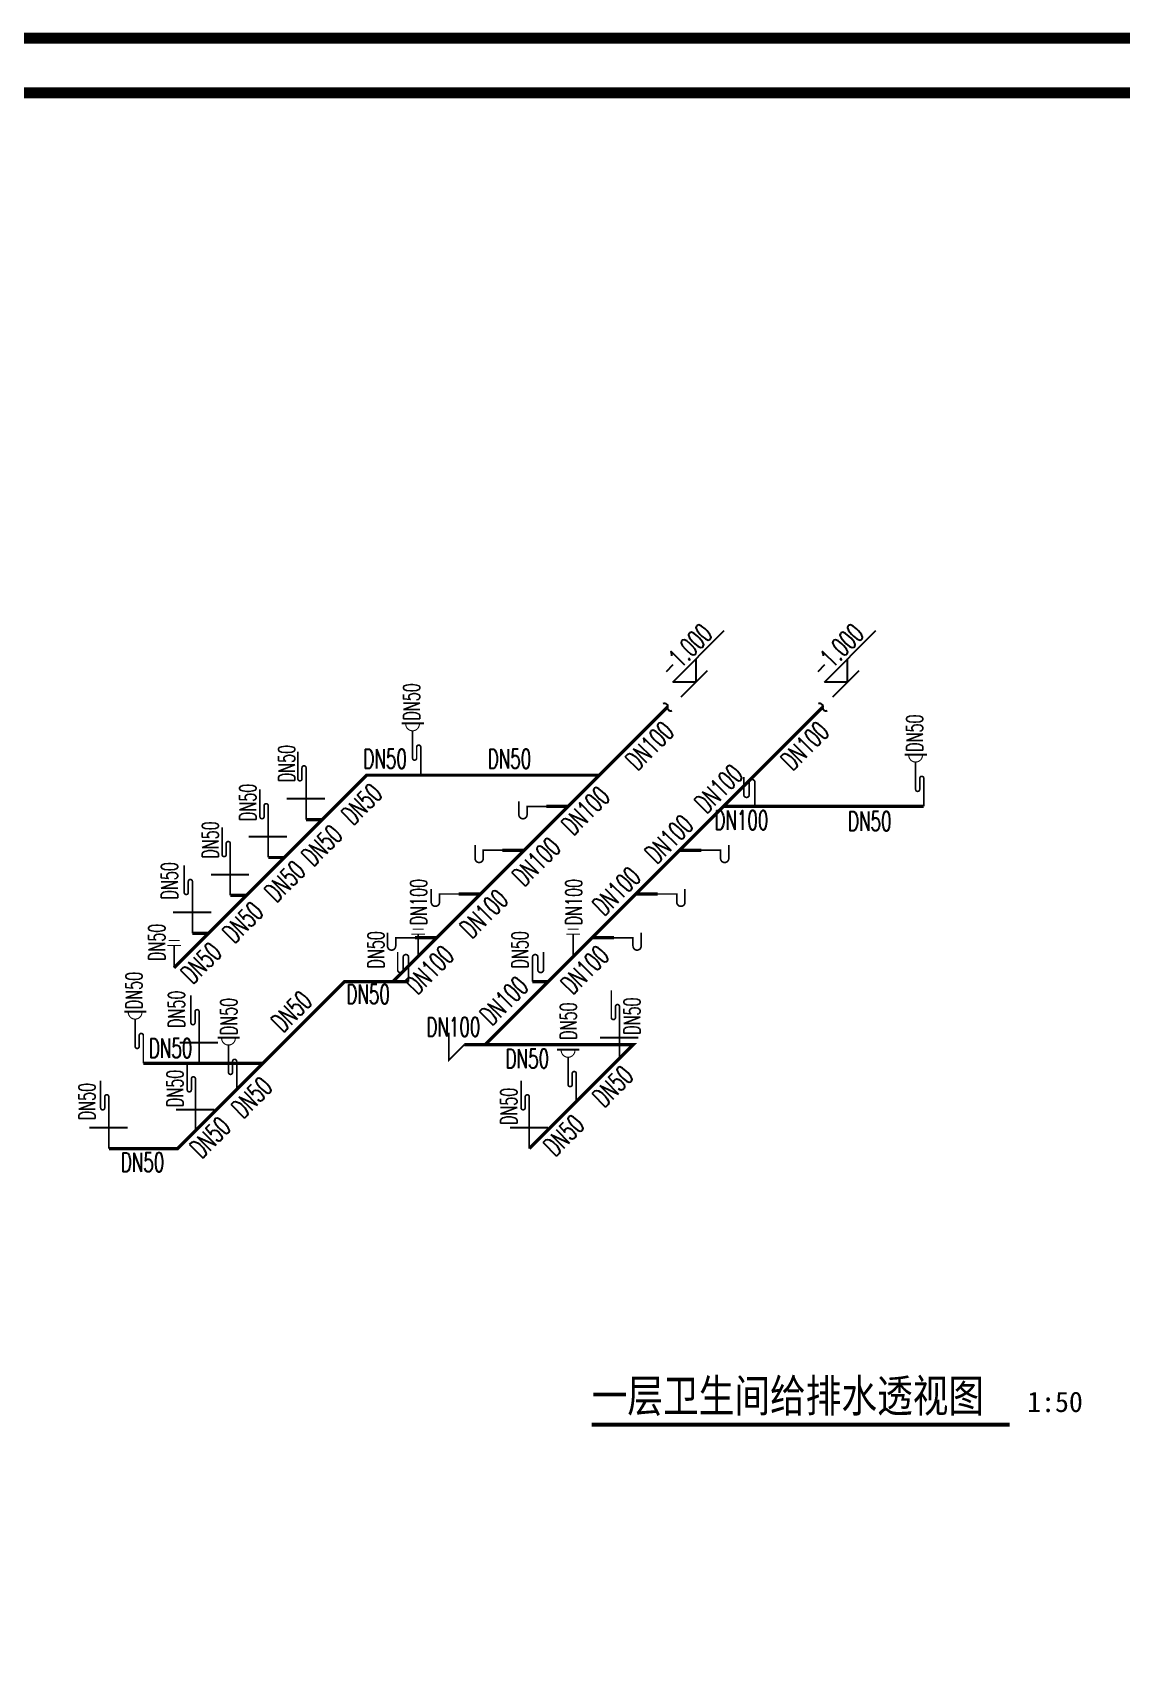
# Model space of a CAD drawing. Extents: x 888742 to 1277419, y 9079 to 622358.
# Drawn here: x 1099258 to 1109206, y 133028 to 147928 of the extents above; entities that cross this region are included whole.
import ezdxf

# ---------------------------------------------------------------- set-up
doc = ezdxf.new("R2010")
doc.units = 0
doc.header["$LTSCALE"] = 1000
doc.header["$MEASUREMENT"] = 0
doc.linetypes.add('DASH', pattern=[0.35, 0.25, -0.1])
for name, color, linetype in [('DIM_SYMB', 3, 'Continuous'), ('EQUIP_污水', 7, 'Continuous'), ('PIPE-污水', 2, 'DASH'), ('PUB_TITLE', 4, 'Continuous'), ('TEXT_污水', 7, 'Continuous'), ('TWT_ELEV', 3, 'Continuous')]:
    doc.layers.add(name, color=color, linetype=linetype)
doc.styles.add('-黑体', font='', dxfattribs={"width": 0.8})
doc.styles.add('_TWT_DIM_ELE', font='SIMPLEX', dxfattribs={"width": 0.8, "height": 3.5, "bigfont": 'HZTXT'})
doc.styles.add('_TWT_PIPEDN', font='SIMPLEX', dxfattribs={"width": 0.8, "height": 3.5, "bigfont": 'HZTXT'})
doc.styles.add('HZ', font='txt', dxfattribs={"bigfont": 'hztxt'})
doc.styles.add('黑体', font='')
doc.styles.get('-黑体').set_extended_font_data('SimHei')
doc.styles.get('黑体').set_extended_font_data('SimHei')

# ---------------------------------------------------------------- blocks, each defined once
blk = doc.blocks.new('$ATTACHMENT$00000328')
blk.add_line((-352, 384), (340, 384))
at = {"const_width": 30}
blk.add_lwpolyline([(0, 0), (0, 946, 1), (-75, 946), (-75, 746, -1), (-150, 746), (-150, 1244)], format="xyb", dxfattribs=at)
blk = doc.blocks.new('$ATTACHMENT$00000196')
blk.add_line((53, 944), (-347, 944))
for points, const_width in [([(-25, 944, -1.067664), (-275, 944)], 20), ([(0, 0), (0, 512, 1), (-75, 512), (-75, 312, -1), (-150, 312), (-150, 810)], 30)]:
    blk.add_lwpolyline(points, format="xyb", dxfattribs=dict(const_width=const_width))
at = {"style": 'HZ', "flags": 1}
for tag in ['WHAT', 'SPEC', 'UNIT']:
    blk.add_attdef(tag, (-150, 810), '', height=0.001, dxfattribs=at)
blk = doc.blocks.new('$ATTACHMENT$00000055')
at = {"const_width": 30}
blk.add_lwpolyline([(0, 0), (0, 456, 0.75), (-100, 456), (-100, 202, -0.75), (-200, 202), (-200, 540)], format="xyb", dxfattribs=at)
blk = doc.blocks.new('$ATTACHMENT$00000067')
for points, const_width in [([(-125, 407), (125, 407)], 20), ([(-100, 500), (100, 500)], 20), ([(0, 407), (0, 0)], 30)]:
    blk.add_lwpolyline(points, dxfattribs=dict(const_width=const_width))
at = {"style": 'HZ', "width": 0.7, "flags": 1}
for tag in ['UNIT', 'WHAT', 'SPEC']:
    blk.add_attdef(tag, (0, 0), '', height=0.001, dxfattribs=at)
blk = doc.blocks.new('$ATTACHMENT$00000059')
at = {"const_width": 30}
blk.add_lwpolyline([(0, 0), (-350, 0), (-350, -150, -1), (-500, -150), (-500, 92)], format="xyb", dxfattribs=at)
blk = doc.blocks.new('$TwtSys$00000132')
at = {"elevation": 0}
blk.add_lwpolyline([(7, -101, -0.575183), (0, 0, 0.604745), (-11, 101, 16.924828)], format="xyb", dxfattribs=at)
blk = doc.blocks.new('$ATTACHMENT$00000063')
at = {"const_width": 30}
blk.add_lwpolyline([(0, 0), (-283, -283), (-283, 217)], dxfattribs=at)

msp = doc.modelspace()

# ---------------------------------------------------------------- hatches: boundary and pattern name
at = {"layer": 'PIPE-污水', "linetype": 'DASH'}
for points in [[(1102311.1, 141143.5), (1102300.5, 141154.2), (1102304.9, 141158.5)], [(1102311.1, 141143.5), (1102311.1, 141158.5), (1102304.9, 141158.5)], [(1102107.3, 139257.4), (1102096.7, 139268), (1102101.1, 139272.4)], [(1102107.3, 139257.4), (1102107.3, 139272.4), (1102101.1, 139272.4)], [(1104746, 138681.3), (1104746, 138696.3), (1104782.2, 138696.3)], [(1104746, 138681.3), (1104756.6, 138670.7), (1104782.2, 138696.3)], [(1100581.3, 137731.3), (1100581.3, 137716.3), (1100587.5, 137716.3)], [(1100581.3, 137731.3), (1100591.9, 137720.7), (1100587.5, 137716.3)]]:
    msp.add_hatch(color=256, dxfattribs=at).paths.add_polyline_path(points)

# ---------------------------------------------------------------- linework, layer by layer
at = {"layer": 'DIM_SYMB', "const_width": 35}
msp.add_lwpolyline([(1104365.6, 135208.8), (1108185.7, 135208.8)], dxfattribs=at)
at = {"layer": 'PIPE-污水', "linetype": 'DASH', "ltscale": 0.5, "const_width": 30}
for points in [[(1105058.6, 141765.9), (1104436.2, 141143.5)], [(1106476.6, 141765.9), (1105854.2, 141143.5)], [(1102311.1, 141143.5), (1101905, 140737.5)], [(1102311.1, 141143.5), (1102804.2, 141143.5)], [(1102804.2, 141143.5), (1104436.2, 141143.5)], [(1104436.2, 141143.5), (1104150.6, 140857.9)], [(1105854.2, 141143.5), (1105568.6, 140857.9)], [(1104150.6, 140857.9), (1103750.4, 140457.8)], [(1104150.6, 140857.9), (1103950.5, 140857.9)], [(1105568.6, 140857.9), (1105168.5, 140457.8)], [(1105568.6, 140857.9), (1105856.2, 140857.9)], [(1105856.2, 140857.9), (1107400.7, 140857.9)], [(1101905, 140737.5), (1101558.8, 140391.3)], [(1101905, 140737.5), (1101756.2, 140737.5)], [(1101558.8, 140391.3), (1101212.6, 140045.1)], [(1101558.8, 140391.3), (1101410, 140391.3)], [(1103750.4, 140457.8), (1103350.3, 140057.6)], [(1103750.4, 140457.8), (1103550.4, 140457.8)], [(1105168.5, 140457.8), (1104768.3, 140057.6)], [(1105168.5, 140457.8), (1105368.5, 140457.8)], [(1101212.6, 140045.1), (1100866.5, 139698.9)], [(1101212.6, 140045.1), (1101063.8, 140045.1)], [(1103350.3, 140057.6), (1102950.2, 139657.5)], [(1103350.3, 140057.6), (1103150.2, 140057.6)], [(1104768.3, 140057.6), (1104368.2, 139657.5)], [(1104768.3, 140057.6), (1104968.4, 140057.6)], [(1100866.5, 139698.9), (1100550.7, 139383.1)], [(1100866.5, 139698.9), (1100717.6, 139698.9)], [(1102950.2, 139657.5), (1102750.1, 139657.5)], [(1102950.2, 139657.5), (1102779.6, 139487)], [(1104368.2, 139657.5), (1104197.7, 139487)], [(1104368.2, 139657.5), (1104568.3, 139657.5)], [(1102779.6, 139487), (1102550, 139257.4)], [(1104197.7, 139487), (1103968.1, 139257.4)], [(1102107.3, 139257.4), (1101359.2, 138509.2)], [(1102550, 139257.4), (1102107.3, 139257.4)], [(1102693.1, 139257.4), (1102550, 139257.4)], [(1103968.1, 139257.4), (1103392, 138681.3)], [(1103825, 139257.4), (1103968.1, 139257.4)], [(1103203.1, 138681.3), (1103392, 138681.3)], [(1103392, 138681.3), (1104746, 138681.3)], [(1104620.4, 138555.7), (1104225.3, 138160.6)], [(1104746, 138681.3), (1104620.4, 138555.7)], [(1100778.9, 138509.2), (1100269.1, 138509.2)], [(1101359.2, 138509.2), (1100778.9, 138509.2)], [(1101359.2, 138509.2), (1101122.2, 138272.3)], [(1101122.2, 138272.3), (1100745.4, 137895.4)], [(1104225.3, 138160.6), (1103796, 137731.3)], [(1100745.4, 137895.4), (1100581.3, 137731.3)], [(1100581.3, 137731.3), (1099954.1, 137731.3)]]:
    msp.add_lwpolyline(points, dxfattribs=at)
at = {"layer": 'PUB_TITLE', "const_width": 100}
for points in [[(1081633, 118177.9), (1123683, 118177.9), (1123683, 147877.9), (1081633, 147877.9)], [(1082883, 118677.9), (1123183, 118677.9), (1123183, 147377.9), (1082883, 147377.9)]]:
    msp.add_lwpolyline(points, close=True, dxfattribs=at)
at = {"layer": 'TWT_ELEV'}
for p, q in [((1105107.3, 141993.3), (1105577.7, 142463.7)), ((1106491.9, 141993.3), (1106962.3, 142463.7)), ((1105319.5, 141993.3), (1105319.5, 142205.5)), ((1106704, 141993.3), (1106704, 142205.5)), ((1105184.5, 141858.3), (1105425.5, 142099.4)), ((1106569, 141858.3), (1106810.1, 142099.4)), ((1105319.5, 141993.3), (1105107.3, 141993.3)), ((1106704, 141993.3), (1106491.9, 141993.3))]:
    msp.add_line(p, q, dxfattribs=at)

# ---------------------------------------------------------------- block references
at = {"layer": 'EQUIP_污水', "xscale": 0.5, "zscale": 0.5}
for name, p, yscale, rotation in [('$TwtSys$00000132', (1105058.6, 141765.9), 0.5, 225.0000000000027), ('$TwtSys$00000132', (1106476.6, 141765.9), 0.5, 225.0000000000027), ('$ATTACHMENT$00000059', (1105368.5, 140457.8), -0.5, 180), ('$ATTACHMENT$00000059', (1104968.4, 140057.6), -0.5, 180), ('$ATTACHMENT$00000059', (1104568.3, 139657.5), -0.5, 180), ('$ATTACHMENT$00000055', (1103825, 139257.4), -0.5, 180)]:
    msp.add_blockref(name, p, dxfattribs=dict(at, yscale=yscale, rotation=rotation))
at = {"layer": 'EQUIP_污水', "xscale": 0.5, "yscale": 0.5, "zscale": 0.5}
for name, p in [('$ATTACHMENT$00000196', (1102804.2, 141143.5)), ('$ATTACHMENT$00000328', (1101756.2, 140737.5)), ('$ATTACHMENT$00000196', (1107400.7, 140857.9)), ('$ATTACHMENT$00000055', (1105856.2, 140857.9)), ('$ATTACHMENT$00000328', (1101410, 140391.3)), ('$ATTACHMENT$00000059', (1103950.5, 140857.9)), ('$ATTACHMENT$00000328', (1101063.8, 140045.1)), ('$ATTACHMENT$00000059', (1103550.4, 140457.8)), ('$ATTACHMENT$00000328', (1100717.6, 139698.9)), ('$ATTACHMENT$00000059', (1103150.2, 140057.6)), ('$ATTACHMENT$00000067', (1100550.7, 139383.1)), ('$ATTACHMENT$00000059', (1102750.1, 139657.5)), ('$ATTACHMENT$00000067', (1102779.6, 139487)), ('$ATTACHMENT$00000067', (1104197.7, 139487)), ('$ATTACHMENT$00000055', (1102693.1, 139257.4)), ('$ATTACHMENT$00000328', (1104620.4, 138555.7)), ('$ATTACHMENT$00000328', (1100778.9, 138509.2)), ('$ATTACHMENT$00000196', (1100269.1, 138509.2)), ('$ATTACHMENT$00000196', (1101122.2, 138272.3)), ('$ATTACHMENT$00000063', (1103203.1, 138681.3)), ('$ATTACHMENT$00000196', (1104225.3, 138160.6)), ('$ATTACHMENT$00000328', (1100745.4, 137895.4)), ('$ATTACHMENT$00000328', (1099954.1, 137731.3)), ('$ATTACHMENT$00000328', (1103796, 137731.3))]:
    msp.add_blockref(name, p, dxfattribs=at)

# ---------------------------------------------------------------- texts
at = {"layer": 'DIM_SYMB', "color": 7, "style": '-黑体', "width": 0.8}
msp.add_text('一层卫生间给排水透视图', height=298.734, dxfattribs=at).set_placement((1104365.6, 135324.4))
at = {"layer": 'DIM_SYMB', "color": 7, "style": '黑体'}
msp.add_text('1:50', height=186.71, dxfattribs=at).set_placement((1108345.7, 135324.4))
at = {"layer": 'TEXT_污水', "linetype": 'DASH', "style": '_TWT_PIPEDN', "width": 0.64}
for s, height, rotation, p in [('DN50', 150, 90, (1102795.2, 141641.8)), ('DN100', 175, 45, (1104782.8, 141174.8)), ('DN100', 175, 45, (1106200.8, 141174.8)), ('DN50', 150, 90, (1107391.7, 141356.2)), ('DN50', 150, 90, (1101654.4, 141078.3)), ('DN100', 175, 45, (1105413.8, 140783.5)), ('DN50', 150, 90, (1101299.4, 140723.3)), ('DN50', 175, 45, (1102186.3, 140676.5)), ('DN100', 175, 45, (1104196.9, 140582.4)), ('DN50', 150, 90, (1100956.3, 140380.2)), ('DN50', 175, 45, (1101821.7, 140299.1)), ('DN100', 175, 45, (1104959.2, 140322.9)), ('DN100', 175, 45, (1103747.8, 140116.3)), ('DN50', 150, 90, (1100583.4, 140007.2)), ('DN50', 175, 45, (1101483.3, 139970.9)), ('DN100', 175, 45, (1104479.3, 139847.8)), ('DN100', 150, 90, (1102859.4, 139771.4)), ('DN100', 175, 45, (1103268.7, 139640.3)), ('DN100', 150, 90, (1104277.4, 139771.4)), ('DN50', 175, 45, (1101099, 139596.4)), ('DN50', 150, 90, (1100467.7, 139444.4)), ('DN50', 150, 90, (1102469.2, 139376.4)), ('DN50', 150, 90, (1103786.2, 139376.4)), ('DN50', 175, 45, (1100718.1, 139225.3)), ('DN100', 175, 45, (1102772.8, 139128.4)), ('DN100', 175, 45, (1104190.8, 139128.4)), ('DN50', 150, 90, (1100259.7, 139004.7)), ('DN100', 175, 45, (1103452.5, 138846.1)), ('DN50', 150, 90, (1100647.2, 138833.1)), ('DN50', 150, 90, (1101125.1, 138767.1)), ('DN50', 175, 45, (1101544.4, 138781.7)), ('DN50', 150, 90, (1104228.1, 138724.8)), ('DN50', 150, 90, (1104810, 138770.5)), ('DN50', 150, 90, (1100633, 138110.2)), ('DN50', 175, 45, (1104479.7, 138097.8)), ('DN50', 150, 90, (1099829, 137989.8)), ('DN50', 175, 45, (1101181.4, 137996.7)), ('DN50', 150, 90, (1103683.6, 137946.1)), ('DN50', 175, 45, (1100801.2, 137630.6)), ('DN50', 175, 45, (1104032, 137650.1))]:
    msp.add_text(s, height=height, rotation=rotation, dxfattribs=at).set_placement(p)
for s, p in [('DN50', (1102278.4, 141205.3)), ('DN50', (1103414.8, 141205.3)), ('DN100', (1105485.9, 140644.6)), ('DN50', (1106706.9, 140635.8)), ('DN50', (1102123.3, 139054.9)), ('DN100', (1102854.6, 138755.1)), ('DN50', (1100318.7, 138561)), ('DN50', (1103578.3, 138466.2)), ('DN50', (1100062.4, 137519))]:
    msp.add_text(s, height=175, dxfattribs=at).set_placement(p)
at = {"layer": 'TWT_ELEV', "color": 7, "style": '_TWT_DIM_ELE', "width": 0.64}
for p in [(1105089.8, 142025.3), (1106474.3, 142025.3)]:
    msp.add_text('-1.000', height=175, rotation=45, dxfattribs=at).set_placement(p)

doc.saveas('drawing.dxf')
